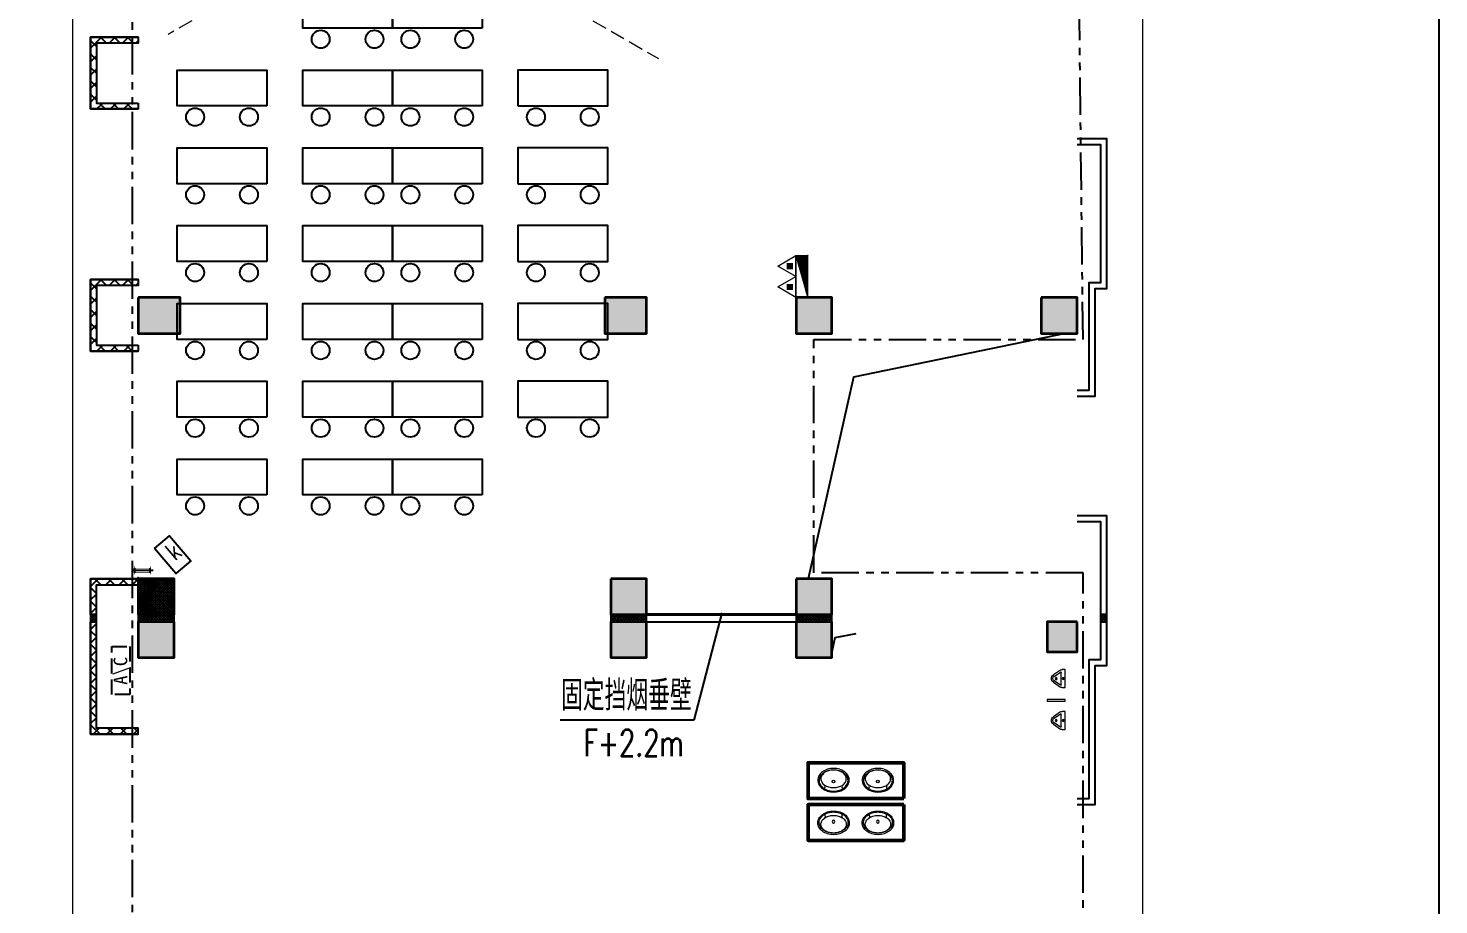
# Model space of a CAD drawing. Extents: x 196430 to 818205, y 904526 to 1974626.
# Drawn here: x 769422 to 793012, y 1851372 to 1866022 of the extents above; entities that cross this region are included whole.
import ezdxf

# ---------------------------------------------------------------- set-up
doc = ezdxf.new("R2010")
doc.units = 0
doc.header["$LTSCALE"] = 1000
doc.header["$MEASUREMENT"] = 0
for name, pattern in [('arch-1#教学楼$0$DASH', [0.35, 0.25, -0.1]), ('arch-1#教学楼$0$HIDDEN2', [4.7625, 3.175, -1.5875]), ('arch-1#教学楼$0$PHANTOM2', [1.25, 0.625, -0.125, 0.125, -0.125, 0.125, -0.125])]:
    doc.linetypes.add(name, pattern=pattern)
for name, color, linetype in [('arch', 8, 'Continuous'), ('arch-1#教学楼$0$_0', 8, 'Continuous'), ('arch-1#教学楼$0$DIM_LEAD', 8, 'Continuous'), ('arch-1#教学楼$0$fur', 8, 'Continuous'), ('arch-1#教学楼$0$GXYZ', 8, 'Continuous'), ('arch-1#教学楼$0$LVTRY', 8, 'Continuous'), ('arch-1#教学楼$0$O-洞口', 8, 'Continuous'), ('arch-1#教学楼$0$WALL_METAL', 8, 'Continuous'), ('arch-1#教学楼$0$Z-电器', 8, 'Continuous'), ('arch-1#教学楼$0$保温', 8, 'Continuous'), ('arch-1#教学楼$0$剪力墙', 8, 'Continuous'), ('arch-1#教学楼$0$图层4', 8, 'Continuous'), ('arch-1#教学楼$0$挡烟垂壁', 8, 'Continuous'), ('arch-1#教学楼$0$条件', 8, 'Continuous'), ('arch-1#教学楼$0$柱填充', 8, 'Continuous'), ('arch-1#教学楼$0$空调', 8, 'Continuous')]:
    doc.layers.add(name, color=color, linetype=linetype)
for name, color, linetype, lineweight in [('arch-1#教学楼$0$3T_GLASS', 8, 'Continuous', 0), ('arch-1#教学楼$0$AC', 8, 'arch-1#教学楼$0$HIDDEN2', 25), ('arch-1#教学楼$0$FLOR-SPCL', 8, 'Continuous', 13), ('arch-1#教学楼$0$HV-fm', 8, 'Continuous', 18), ('arch-1#教学楼$0$PUB_HATCH', 8, 'Continuous', 9), ('arch-1#教学楼$0$WALL', 8, 'Continuous', 50), ('arch-1#教学楼$0$WINDOW', 8, 'Continuous', 25), ('arch-1#教学楼$0$砼柱', 8, 'Continuous', 35)]:
    doc.layers.add(name, color=color, linetype=linetype, lineweight=lineweight)
doc.styles.add('arch-1#教学楼$0$_TCH_DIM', font='SIMPLEX', dxfattribs={"bigfont": 'GBCBIG'})
doc.styles.add('arch-1#教学楼$0$_TCH_DYN', font='')
doc.styles.add('arch-1#教学楼$0$DIM_FONT', font='SIMPLEX.shx', dxfattribs={"width": 0.6})
doc.styles.add('arch-1#教学楼$0$Standard', font='gbenor.shx', dxfattribs={"bigfont": 'gbcbig.shx'})
doc.styles.get('arch-1#教学楼$0$_TCH_DYN').set_extended_font_data('SimSun')
doc.linetypes.add('arch-1#教学楼$0$XH_LINE', pattern='A,2,-0.2,["XH",arch-1#教学楼$0$Standard,S=0.15,R=0,X=-0.15,Y=-0.08],-0.15', length=2.35)

# ---------------------------------------------------------------- blocks, each defined once
blk = doc.blocks.new('arch-1#教学楼$0$jsjjs')
at = {"layer": 'arch-1#教学楼$0$fur'}
for points in [[(6686908, 1682736), (6686508, 1682736), (6686508, 1681536), (6686908, 1681136), (6690508, 1681136)], [(6690508, 1682736), (6690508, 1682636), (6686908, 1682636), (6686908, 1682736)], [(6690508, 1682736), (6690908, 1682736), (6690908, 1681536), (6690508, 1681136), (6686908, 1681136)]]:
    blk.add_lwpolyline(points, dxfattribs=at)
for points in [[(6689908, 1681136), (6687508, 1681136), (6687508, 1681836), (6689908, 1681836)], [(6688708, 1679536), (6687208, 1679536), (6687208, 1680136), (6688708, 1680136)], [(6690208, 1679536), (6688708, 1679536), (6688708, 1680136), (6690208, 1680136)], [(6686608, 1678236), (6685108, 1678236), (6685108, 1678836), (6686608, 1678836)], [(6688708, 1678236), (6687208, 1678236), (6687208, 1678836), (6688708, 1678836)], [(6690208, 1678236), (6688708, 1678236), (6688708, 1678836), (6690208, 1678836)], [(6690808, 1678236), (6692308, 1678236), (6692308, 1678836), (6690808, 1678836)], [(6686608, 1676936), (6685108, 1676936), (6685108, 1677536), (6686608, 1677536)], [(6688708, 1676936), (6687208, 1676936), (6687208, 1677536), (6688708, 1677536)], [(6690208, 1676936), (6688708, 1676936), (6688708, 1677536), (6690208, 1677536)], [(6690808, 1676936), (6692308, 1676936), (6692308, 1677536), (6690808, 1677536)], [(6686608, 1675636), (6685108, 1675636), (6685108, 1676236), (6686608, 1676236)], [(6688708, 1675636), (6687208, 1675636), (6687208, 1676236), (6688708, 1676236)], [(6690208, 1675636), (6688708, 1675636), (6688708, 1676236), (6690208, 1676236)], [(6690808, 1675636), (6692308, 1675636), (6692308, 1676236), (6690808, 1676236)], [(6686608, 1674336), (6685108, 1674336), (6685108, 1674936), (6686608, 1674936)], [(6688708, 1674336), (6687208, 1674336), (6687208, 1674936), (6688708, 1674936)], [(6690208, 1674336), (6688708, 1674336), (6688708, 1674936), (6690208, 1674936)], [(6690808, 1674336), (6692308, 1674336), (6692308, 1674936), (6690808, 1674936)], [(6686608, 1673036), (6685108, 1673036), (6685108, 1673636), (6686608, 1673636)], [(6688708, 1673036), (6687208, 1673036), (6687208, 1673636), (6688708, 1673636)], [(6690208, 1673036), (6688708, 1673036), (6688708, 1673636), (6690208, 1673636)], [(6690808, 1673036), (6692308, 1673036), (6692308, 1673636), (6690808, 1673636)], [(6686608, 1671736), (6685108, 1671736), (6685108, 1672336), (6686608, 1672336)], [(6688708, 1671736), (6687208, 1671736), (6687208, 1672336), (6688708, 1672336)], [(6690208, 1671736), (6688708, 1671736), (6688708, 1672336), (6690208, 1672336)]]:
    blk.add_lwpolyline(points, close=True, dxfattribs=at)
for centre in [(6687508, 1679352), (6688408, 1679352), (6689008, 1679352), (6689908, 1679352), (6685408, 1678052), (6686308, 1678052), (6687508, 1678052), (6688408, 1678052), (6689008, 1678052), (6689908, 1678052), (6691108, 1678052), (6692008, 1678052), (6685408, 1676752), (6686308, 1676752), (6687508, 1676752), (6688408, 1676752), (6689008, 1676752), (6689908, 1676752), (6691108, 1676752), (6692008, 1676752), (6685408, 1675452), (6686308, 1675452), (6687508, 1675452), (6688408, 1675452), (6689008, 1675452), (6689908, 1675452), (6691108, 1675452), (6692008, 1675452), (6685408, 1674152), (6686308, 1674152), (6687508, 1674152), (6688408, 1674152), (6689008, 1674152), (6689908, 1674152), (6691108, 1674152), (6692008, 1674152), (6685408, 1672852), (6686308, 1672852), (6687508, 1672852), (6688408, 1672852), (6689008, 1672852), (6689908, 1672852), (6691108, 1672852), (6692008, 1672852), (6685408, 1671552), (6686308, 1671552), (6687508, 1671552), (6688408, 1671552), (6689008, 1671552), (6689908, 1671552)]:
    blk.add_circle(centre, 150, dxfattribs=at)
at = {"layer": 'arch-1#教学楼$0$LVTRY'}
blk.add_lwpolyline([(6686458, 1682336), (6685508, 1682336), (6685508, 1682736), (6686458, 1682736)], close=True, dxfattribs=at)
at = {"layer": 'arch-1#教学楼$0$LVTRY', "linetype": 'Continuous', "flags": 128}
for points in [[(6685808, 1682736), (6685808, 1682636)], [(6686108, 1682736), (6686108, 1682636)]]:
    blk.add_lwpolyline(points, dxfattribs=at)
at = {"layer": 'arch-1#教学楼$0$PUB_HATCH', "linetype": 'arch-1#教学楼$0$DASH'}
for p, q in [((6690508, 1682636), (6684958, 1679432)), ((6686908, 1682636), (6693158, 1679028))]:
    blk.add_line(p, q, dxfattribs=at)
blk = doc.blocks.new('arch-1#教学楼$0$JUJ3')
at = {"layer": 'arch-1#教学楼$0$FLOR-SPCL'}
blk.add_circle((2208232, 31060), 22.5, dxfattribs=at)
for centre, radius, start, end in [((2208402, 31059), 348, 162.4099, 179.7309), ((2208328, 31082), 271, 142.7543, 162.4099), ((2208399, 31059), 329, 162.8909, 179.7308), ((2208324, 31082), 251, 143.5742, 162.8909), ((2208143, 31242), 41.4, 220.0413, 318.0474), ((2208282, 31118), 213, 118.5481, 142.7543), ((2208277, 31117), 192, 119.2776, 143.5742), ((2208433, 31059), 305, 163.6904, 179.7308), ((2208355, 31082), 224, 144.966, 163.6904), ((2208306, 31116), 165, 120.5578, 144.966), ((2208252, 31172), 151, 89.7309, 118.5481), ((2208247, 31171), 131, 89.7308, 119.2776), ((2208276, 31168), 104, 89.7308, 120.5578), ((2208247, 31171), 131, 60.184, 89.7308), ((2208252, 31172), 151, 60.9136, 89.7309), ((2208276, 31168), 104, 58.9038, 89.7308), ((2208216, 31117), 192, 35.8874, 60.184), ((2208222, 31118), 213, 36.7075, 60.9136), ((2208244, 31116), 165, 34.4956, 58.9038), ((2208169, 31083), 251, 16.5707, 35.8874), ((2208195, 31082), 224, 15.7712, 34.4956), ((2208175, 31083), 271, 17.0519, 36.7075), ((2208093, 31060), 329, 359.7308, 16.5707), ((2208118, 31060), 305, 359.7308, 15.7712), ((2208102, 31060), 348, 359.7309, 17.0519), ((2208402, 31059), 348, 179.7309, 197.0519), ((2208328, 31036), 271, 197.0519, 216.7075), ((2208399, 31059), 329, 179.7308, 196.5707), ((2208324, 31037), 251, 196.5707, 215.8874), ((2208142, 30877), 41.8, 41.9646, 138.8685), ((2208433, 31059), 305, 179.7308, 195.7712), ((2208355, 31037), 224, 195.7712, 214.4956), ((2208306, 31003), 165, 214.4956, 238.9038), ((2208244, 31003), 165, 300.5578, 324.966), ((2208168, 31037), 251, 323.5742, 342.8909), ((2208195, 31038), 224, 324.966, 343.6904), ((2208175, 31037), 271, 322.7543, 342.4099), ((2208093, 31060), 329, 342.8909, 359.7308), ((2208118, 31060), 305, 343.6904, 359.7308), ((2208102, 31060), 348, 342.4099, 359.7309), ((2208281, 31001), 213, 216.7075, 240.9136), ((2208276, 31002), 192, 215.8874, 240.184), ((2208251, 30948), 151, 240.9136, 269.7309), ((2208246, 30949), 131, 240.184, 269.7308), ((2208275, 30951), 104, 238.9038, 269.7308), ((2208246, 30949), 131, 269.7308, 299.2776), ((2208251, 30948), 151, 269.7309, 298.5481), ((2208275, 30951), 104, 269.7308, 300.5578), ((2208216, 31002), 192, 299.2776, 323.5742), ((2208222, 31002), 213, 298.5481, 322.7543)]:
    blk.add_arc(centre, radius, start, end, dxfattribs=at)
blk = doc.blocks.new('arch-1#教学楼$0$$lvtry$00000219')
at = {"color": 0}
for p, q in [((-124, -91, 0), (-43, -216, 0)), ((-116, -76, 0), (116, -76, 0)), ((43, -216, 0), (124, -91, 0))]:
    blk.add_line(p, q, dxfattribs=at)
at = {"color": 0, "elevation": 0}
blk.add_lwpolyline([(69, -231, -0.57735), (-69, -231), (-162, -88, -0.145378), (-170, -61), (-170, 0), (170, 0), (170, -61, -0.145378), (162, -88)], format="xyb", close=True, dxfattribs=at)
at = {"color": 0}
for centre, radius in [((0, -177, 0), 20), ((0, -38, 0), 17.7)]:
    blk.add_circle(centre, radius, dxfattribs=at)
for centre, radius, start, end in [((-116, -86, 0), 10, 90, 213.0863), ((0, -191, 0), 50, 210, 330), ((116, -86, 0), 10, 326.9137, 90)]:
    blk.add_arc(centre, radius, start, end, dxfattribs=at)
for p in [(0, -38, 0), (0, -177, 0)]:
    blk.add_point(p, dxfattribs=at)
blk = doc.blocks.new('arch-1#教学楼$0$kk')
for p, q in [((867740, -260999), (867665, -260999)), ((867703, -261309), (867703, -260947)), ((867740, -261257), (867665, -261257))]:
    blk.add_line(p, q)
at = {"const_width": 10}
for points in [[(867635, -260999), (867665, -260999), (867665, -261257), (867635, -261257)], [(867770, -260999), (867740, -260999), (867740, -261257), (867770, -261257)]]:
    blk.add_lwpolyline(points, dxfattribs=at)
blk = doc.blocks.new('arch-1#教学楼$0$1zw2')
at = {"layer": 'arch-1#教学楼$0$柱填充'}
h = blk.add_hatch(color=251, dxfattribs=at)
h.dxf.hatch_style = 1
h.paths.add_polyline_path([(5128395, 875712), (5127595, 875712), (5127595, 874912), (5128395, 874912)])
h.paths.add_polyline_path([(5128395, 878412), (5127595, 878412), (5127595, 877612), (5128395, 877612)])
h.paths.add_polyline_path([(5134095, 878412), (5133495, 878412), (5133495, 877812), (5134095, 877812)])
h.paths.add_polyline_path([(5136995, 878412), (5136395, 878412), (5136395, 877812), (5136995, 877812)])
h.paths.add_polyline_path([(5139645, 878412), (5139645, 877812), (5140345, 877812), (5140345, 878412)])
h.paths.add_polyline_path([(5137095, 875712), (5136295, 875712), (5136295, 874912), (5137095, 874912)])
h.paths.add_polyline_path([(5140395, 875712), (5139595, 875712), (5139595, 874912), (5140395, 874912)])
h.paths.add_polyline_path([(5140395, 868012), (5139595, 868012), (5139595, 867212), (5140395, 867212)])
h.paths.add_polyline_path([(5149695, 868012), (5148895, 868012), (5148895, 867212), (5149695, 867212)])
h.paths.add_polyline_path([(5148945, 878412), (5148945, 877812), (5149645, 877812), (5149645, 878412)])
h.paths.add_polyline_path([(5149695, 875712), (5148895, 875712), (5148895, 874912), (5149695, 874912)])
h.paths.add_polyline_path([(5158245, 878412), (5158245, 877812), (5158945, 877812), (5158945, 878412)])
h.paths.add_polyline_path([(5158995, 875712), (5158195, 875712), (5158195, 874912), (5158995, 874912)])
h.paths.add_polyline_path([(5158995, 868012), (5158195, 868012), (5158195, 867212), (5158995, 867212)])
h.paths.add_polyline_path([(5167545, 878412), (5167545, 877812), (5168245, 877812), (5168245, 878412)])
h.paths.add_polyline_path([(5168295, 875712), (5167495, 875712), (5167495, 874912), (5168295, 874912)])
h.paths.add_polyline_path([(5168295, 868012), (5167495, 868012), (5167495, 867212), (5168295, 867212)])
h.paths.add_polyline_path([(5176845, 878412), (5176845, 877812), (5177545, 877812), (5177545, 878412)])
h.paths.add_polyline_path([(5177495, 875712), (5176895, 875712), (5176895, 875112), (5177495, 875112)])
h.paths.add_polyline_path([(5177295, 867812), (5176695, 867812), (5176695, 867212), (5177295, 867212)])
h.paths.add_polyline_path([(5183395, 867712), (5182895, 867712), (5182895, 867212), (5183395, 867212)])
h.paths.add_polyline_path([(5183295, 875712), (5182695, 875712), (5182695, 875112), (5183295, 875112)])
h.paths.add_polyline_path([(5183295, 878412), (5182695, 878412), (5182695, 877812), (5183295, 877812)])
h.paths.add_polyline_path([(5186895, 870212), (5186395, 870212), (5186395, 869712), (5186895, 869712)])
h.paths.add_polyline_path([(5188695, 875912), (5188095, 875912), (5188095, 875312), (5188695, 875312)])
h.paths.add_polyline_path([(5188695, 867712), (5188195, 867712), (5188195, 867212), (5188695, 867212)])
h.paths.add_polyline_path([(5192795, 876262), (5192045, 876262), (5192045, 875512), (5192795, 875512)])
h.paths.add_polyline_path([(5177695, 882912), (5177095, 882912), (5177095, 882312), (5177695, 882312)])
h.paths.add_polyline_path([(5185595, 882912), (5184995, 882912), (5184995, 882312), (5185595, 882312)])
h.paths.add_polyline_path([(5188695, 882912), (5188095, 882912), (5188095, 882312), (5188695, 882312)])
h.paths.add_polyline_path([(5192795, 882811), (5192295, 882811), (5192295, 882311), (5192795, 882311)])
h.paths.add_polyline_path([(5134095, 886492), (5133495, 886492), (5133495, 885892), (5134095, 885892)])
h.paths.add_polyline_path([(5136995, 886492), (5136395, 886492), (5136395, 885892), (5136995, 885892)])
h.paths.add_polyline_path([(5177695, 888692), (5177095, 888692), (5177095, 888092), (5177695, 888092)])
h.paths.add_polyline_path([(5185595, 888692), (5184995, 888692), (5184995, 888092), (5185595, 888092)])
h.paths.add_polyline_path([(5188695, 888692), (5188095, 888692), (5188095, 888092), (5188695, 888092)])
h.paths.add_polyline_path([(5192795, 888692), (5192295, 888692), (5192295, 888192), (5192795, 888192)])
h.paths.add_polyline_path([(5128395, 868012), (5127595, 868012), (5127595, 867212), (5128395, 867212)])
h.paths.add_polyline_path([(5137095, 868012), (5136295, 868012), (5136295, 867212), (5137095, 867212)])
h.paths.add_polyline_path([(5188695, 878412), (5188095, 878412), (5188095, 877812), (5188695, 877812)])
h.paths.add_polyline_path([(5136395, 886612), (5136995, 886612), (5136995, 887212), (5136395, 887212)])
h.paths.add_polyline_path([(5182995, 915332), (5182395, 915332), (5182395, 914732), (5182995, 914732)])
h.paths.add_polyline_path([(5189495, 915332), (5188895, 915332), (5188895, 914732), (5189495, 914732)])
h.paths.add_polyline_path([(5189495, 919812), (5188795, 919812), (5188795, 919012), (5189495, 919012)])
h.paths.add_polyline_path([(5185595, 919712), (5184995, 919712), (5184995, 919012), (5185595, 919012)])
h.paths.add_polyline_path([(5174245, 919812), (5173545, 919812), (5173545, 919012), (5174245, 919012)])
h.paths.add_polyline_path([(5177545, 919812), (5176845, 919812), (5176845, 919012), (5177545, 919012)])
h.paths.add_polyline_path([(5176845, 930012), (5176845, 929412), (5177545, 929412), (5177545, 930012)])
h.paths.add_polyline_path([(5177495, 927512), (5176895, 927512), (5176895, 926812), (5177495, 926812)])
h.paths.add_polyline_path([(5173545, 930012), (5173545, 929412), (5174245, 929412), (5174245, 930012)])
h.paths.add_polyline_path([(5174245, 927512), (5173545, 927512), (5173545, 926712), (5174245, 926712)])
h.paths.add_polyline_path([(5164245, 930012), (5164245, 929412), (5164945, 929412), (5164945, 930012)])
h.paths.add_polyline_path([(5164945, 927512), (5164245, 927512), (5164245, 926712), (5164945, 926712)])
h.paths.add_polyline_path([(5164945, 919812), (5164245, 919812), (5164245, 919012), (5164945, 919012)])
h.paths.add_polyline_path([(5182845, 955712), (5182345, 955712), (5182345, 955212), (5182845, 955212)])
h.paths.add_polyline_path([(5192795, 955712), (5192295, 955712), (5192295, 955212), (5192795, 955212)])
h.paths.add_polyline_path([(5185595, 958812), (5184995, 958812), (5184995, 958212), (5185595, 958212)])
h.paths.add_polyline_path([(5188695, 958812), (5188095, 958812), (5188095, 958212), (5188695, 958212)])
h.paths.add_polyline_path([(5192795, 958812), (5192195, 958812), (5192195, 958212), (5192795, 958212)])
h.paths.add_polyline_path([(5177695, 958812), (5177095, 958812), (5177095, 958212), (5177695, 958212)])
h.paths.add_polyline_path([(5177695, 965012), (5177095, 965012), (5177095, 964412), (5177695, 964412)])
h.paths.add_polyline_path([(5185595, 965012), (5184995, 965012), (5184995, 964412), (5185595, 964412)])
h.paths.add_polyline_path([(5188695, 965212), (5188095, 965212), (5188095, 964612), (5188695, 964612)])
h.paths.add_polyline_path([(5192795, 965212), (5192195, 965212), (5192195, 964612), (5192795, 964612)])
h.paths.add_polyline_path([(5177695, 971012), (5177095, 971012), (5177095, 970412), (5177695, 970412)])
h.paths.add_polyline_path([(5185595, 971212), (5184995, 971212), (5184995, 970612), (5185595, 970612)])
h.paths.add_polyline_path([(5192795, 971212), (5192195, 971212), (5192195, 970612), (5192795, 970612)])
h.paths.add_polyline_path([(5177595, 977012), (5176795, 977012), (5176795, 976212), (5177595, 976212)])
h.paths.add_polyline_path([(5177595, 984912), (5176795, 984912), (5176795, 984112), (5177595, 984112)])
h.paths.add_polyline_path([(5181445, 984912), (5180745, 984912), (5180745, 984112), (5181445, 984112)])
h.paths.add_polyline_path([(5180795, 987412), (5180795, 986812), (5181395, 986812), (5181395, 987412)])
h.paths.add_polyline_path([(5176845, 987412), (5176845, 986812), (5177545, 986812), (5177545, 987412)])
h.paths.add_polyline_path([(5190995, 984912), (5190295, 984912), (5190295, 984112), (5190995, 984112)])
h.paths.add_polyline_path([(5190995, 987412), (5190295, 987412), (5190295, 986612), (5190995, 986612)])
h.paths.add_polyline_path([(5190995, 976812), (5190395, 976812), (5190395, 976212), (5190995, 976212)])
h.paths.add_polyline_path([(5192795, 976812), (5192195, 976812), (5192195, 976212), (5192795, 976212)])
h.paths.add_polyline_path([(5185595, 976812), (5184995, 976812), (5184995, 976212), (5185595, 976212)])
h.paths.add_polyline_path([(5181445, 977012), (5180745, 977012), (5180745, 976212), (5181445, 976212)])
h.paths.add_polyline_path([(5167545, 987412), (5167545, 986812), (5168245, 986812), (5168245, 987412)])
h.paths.add_polyline_path([(5168295, 984912), (5167495, 984912), (5167495, 984112), (5168295, 984112)])
h.paths.add_polyline_path([(5168295, 977012), (5167495, 977012), (5167495, 976212), (5168295, 976212)])
h.paths.add_polyline_path([(5158245, 987412), (5158245, 986812), (5158945, 986812), (5158945, 987412)])
h.paths.add_polyline_path([(5158995, 984912), (5158195, 984912), (5158195, 984112), (5158995, 984112)])
h.paths.add_polyline_path([(5158995, 977012), (5158195, 977012), (5158195, 976212), (5158995, 976212)])
h.paths.add_polyline_path([(5148945, 987412), (5148945, 986812), (5149645, 986812), (5149645, 987412)])
h.paths.add_polyline_path([(5149695, 984912), (5148895, 984912), (5148895, 984112), (5149695, 984112)])
h.paths.add_polyline_path([(5149695, 977012), (5148895, 977012), (5148895, 976212), (5149695, 976212)])
h.paths.add_polyline_path([(5139645, 987412), (5139645, 986812), (5140345, 986812), (5140345, 987412)])
h.paths.add_polyline_path([(5140395, 984912), (5139595, 984912), (5139595, 984112), (5140395, 984112)])
h.paths.add_polyline_path([(5140395, 977012), (5139595, 977012), (5139595, 976212), (5140395, 976212)])
h.paths.add_polyline_path([(5136995, 987412), (5136395, 987412), (5136395, 986812), (5136995, 986812)])
h.paths.add_polyline_path([(5137095, 984912), (5136295, 984912), (5136295, 984112), (5137095, 984112)])
h.paths.add_polyline_path([(5137095, 977012), (5136295, 977012), (5136295, 976212), (5137095, 976212)])
h.paths.add_polyline_path([(5128395, 984912), (5127595, 984912), (5127595, 984112), (5128395, 984112)])
h.paths.add_polyline_path([(5128395, 987412), (5127595, 987412), (5127595, 986612), (5128395, 986612)])
h.paths.add_polyline_path([(5188695, 971212), (5188095, 971212), (5188095, 970612), (5188695, 970612)])
h.paths.add_polyline_path([(5128395, 977012), (5127595, 977012), (5127595, 976212), (5128395, 976212)])
h.paths.add_polyline_path([(5177095, 889412), (5177095, 888812), (5177695, 888812), (5177695, 889412)])
h.paths.add_polyline_path([(5184995, 889412), (5184995, 888812), (5185595, 888812), (5185595, 889412)])
h.paths.add_polyline_path([(5188095, 889412), (5188095, 888812), (5188695, 888812), (5188695, 889412)])
h.paths.add_polyline_path([(5177095, 894112), (5177095, 893512), (5177795, 893512), (5177795, 894112)])
h.paths.add_polyline_path([(5184895, 894112), (5184895, 893512), (5185595, 893512), (5185595, 894112)])
h.paths.add_polyline_path([(5188095, 894112), (5188095, 893512), (5188695, 893512), (5188695, 894112)])
h.paths.add_polyline_path([(5192195, 894112), (5192195, 893512), (5192795, 893512), (5192795, 894112)])
h.paths.add_polyline_path([(5177095, 902212), (5177095, 901612), (5177795, 901612), (5177795, 902212)])
h.paths.add_polyline_path([(5184895, 902212), (5184895, 901612), (5185595, 901612), (5185595, 902212)])
h.paths.add_polyline_path([(5188695, 902211), (5188095, 902211), (5188095, 901611), (5188695, 901611)])
h.paths.add_polyline_path([(5192795, 902211), (5192195, 902211), (5192195, 901611), (5192795, 901611)])
h.paths.add_polyline_path([(5177095, 906712), (5177095, 906112), (5177795, 906112), (5177795, 906712)])
h.paths.add_polyline_path([(5184895, 906712), (5184895, 906112), (5185595, 906112), (5185595, 906712)])
h.paths.add_polyline_path([(5188695, 906712), (5188095, 906712), (5188095, 906112), (5188695, 906112)])
h.paths.add_polyline_path([(5192795, 906712), (5192195, 906712), (5192195, 906112), (5192795, 906112)])
h.paths.add_polyline_path([(5177095, 914612), (5177095, 914012), (5177795, 914012), (5177795, 914612)])
h.paths.add_polyline_path([(5184895, 914612), (5184895, 914012), (5185595, 914012), (5185595, 914612)])
h.paths.add_polyline_path([(5188095, 914612), (5188095, 914012), (5188695, 914012), (5188695, 914612)])
h.paths.add_polyline_path([(5192195, 914612), (5192195, 914012), (5192795, 914012), (5192795, 914612)])
h.paths.add_polyline_path([(5185595, 927512), (5184995, 927512), (5184995, 926812), (5185595, 926812)])
h.paths.add_polyline_path([(5189495, 927512), (5188795, 927512), (5188795, 926712), (5189495, 926712)])
h.paths.add_polyline_path([(5184945, 930012), (5184945, 929412), (5185645, 929412), (5185645, 930012)])
h.paths.add_polyline_path([(5189495, 930012), (5188895, 930012), (5188895, 929412), (5189495, 929412)])
h.paths.add_polyline_path([(5154945, 930012), (5154945, 929412), (5155645, 929412), (5155645, 930012)])
h.paths.add_polyline_path([(5155645, 927512), (5154945, 927512), (5154945, 926712), (5155645, 926712)])
h.paths.add_polyline_path([(5155645, 919812), (5154945, 919812), (5154945, 919012), (5155645, 919012)])
h.paths.add_polyline_path([(5145645, 930012), (5145645, 929412), (5146345, 929412), (5146345, 930012)])
h.paths.add_polyline_path([(5146345, 927512), (5145645, 927512), (5145645, 926712), (5146345, 926712)])
h.paths.add_polyline_path([(5146345, 919812), (5145645, 919812), (5145645, 919012), (5146345, 919012)])
h.paths.add_polyline_path([(5136345, 930012), (5136345, 929412), (5137045, 929412), (5137045, 930012)])
h.paths.add_polyline_path([(5137045, 927512), (5136345, 927512), (5136345, 926712), (5137045, 926712)])
h.paths.add_polyline_path([(5137045, 919812), (5136345, 919812), (5136345, 919012), (5137045, 919012)])
h.paths.add_polyline_path([(5133995, 919512), (5133495, 919512), (5133495, 919012), (5133995, 919012)])
h.paths.add_polyline_path([(5131295, 927512), (5130695, 927512), (5130695, 926912), (5131295, 926912)])
h.paths.add_polyline_path([(5131295, 919612), (5130695, 919612), (5130695, 919012), (5131295, 919012)])
h.paths.add_polyline_path([(5128295, 927512), (5127595, 927512), (5127595, 926712), (5128295, 926712)])
h.paths.add_polyline_path([(5127595, 930012), (5127595, 929412), (5128295, 929412), (5128295, 930012)])
h.paths.add_polyline_path([(5128395, 919812), (5127595, 919812), (5127595, 919012), (5128395, 919012)])
h.paths.add_polyline_path([(5134095, 911732), (5133495, 911732), (5133495, 911132), (5134095, 911132)])
h.paths.add_polyline_path([(5136995, 911732), (5136395, 911732), (5136395, 911132), (5136995, 911132)])
h.paths.add_polyline_path([(5134095, 911012), (5133495, 911012), (5133495, 910412), (5134095, 910412)])
h.paths.add_polyline_path([(5139695, 910412), (5140295, 910412), (5140295, 911012), (5139695, 911012)])
h.paths.add_polyline_path([(5139695, 902412), (5140295, 902412), (5140295, 903012), (5139695, 903012)])
h.paths.add_polyline_path([(5134095, 903012), (5133495, 903012), (5133495, 902412), (5134095, 902412)])
h.paths.add_polyline_path([(5139695, 894412), (5140295, 894412), (5140295, 895012), (5139695, 895012)])
h.paths.add_polyline_path([(5134095, 895012), (5133495, 895012), (5133495, 894412), (5134095, 894412)])
h.paths.add_polyline_path([(5134095, 887212), (5133495, 887212), (5133495, 886612), (5134095, 886612)])
h.paths.add_polyline_path([(5139695, 886612), (5140295, 886612), (5140295, 887212), (5139695, 887212)])
h.paths.add_polyline_path([(5136395, 902412), (5136995, 902412), (5136995, 903012), (5136395, 903012)])
h.paths.add_polyline_path([(5136395, 894412), (5136995, 894412), (5136995, 895012), (5136395, 895012)])
h.paths.add_polyline_path([(5136395, 910412), (5136995, 910412), (5136995, 911012), (5136395, 911012)])
h.paths.add_polyline_path([(5184995, 930732), (5184995, 930132), (5185595, 930132), (5185595, 930732)])
h.paths.add_polyline_path([(5182945, 938712), (5182345, 938712), (5182345, 938112), (5182945, 938112)])
h.paths.add_polyline_path([(5185595, 938712), (5184995, 938712), (5184995, 938112), (5185595, 938112)])
h.paths.add_polyline_path([(5188495, 938712), (5187895, 938712), (5187895, 938112), (5188495, 938112)])
h.paths.add_polyline_path([(5182945, 947112), (5182345, 947112), (5182345, 946512), (5182945, 946512)])
h.paths.add_polyline_path([(5185595, 947112), (5184995, 947112), (5184995, 946512), (5185595, 946512)])
h.paths.add_polyline_path([(5188495, 947112), (5187895, 947112), (5187895, 946512), (5188495, 946512)])
h.paths.add_polyline_path([(5185595, 955092), (5184995, 955092), (5184995, 954492), (5185595, 954492)])
h.paths.add_polyline_path([(5187895, 930732), (5187895, 930132), (5188495, 930132), (5188495, 930732)])
h.paths.add_polyline_path([(5188495, 955092), (5187895, 955092), (5187895, 954492), (5188495, 954492)])
h.paths.add_polyline_path([(5183395, 870462), (5182645, 870462), (5182645, 869712), (5183395, 869712)])
at = {"layer": 'arch-1#教学楼$0$砼柱', "lineweight": 35}
for points in [[(5177095, 894112), (5177095, 893512), (5177795, 893512), (5177795, 894112)], [(5184895, 894112), (5184895, 893512), (5185595, 893512), (5185595, 894112)], [(5188095, 894112), (5188095, 893512), (5188695, 893512), (5188695, 894112)], [(5192195, 894112), (5192195, 893512), (5192795, 893512), (5192795, 894112)], [(5177095, 889412), (5177095, 888812), (5177695, 888812), (5177695, 889412)], [(5184995, 889412), (5184995, 888812), (5185595, 888812), (5185595, 889412)], [(5188095, 889412), (5188095, 888812), (5188695, 888812), (5188695, 889412)], [(5177695, 888692), (5177095, 888692), (5177095, 888092), (5177695, 888092)], [(5185595, 888692), (5184995, 888692), (5184995, 888092), (5185595, 888092)], [(5188695, 888692), (5188095, 888692), (5188095, 888092), (5188695, 888092)], [(5192795, 888692), (5192295, 888692), (5192295, 888192), (5192795, 888192)]]:
    blk.add_lwpolyline(points, close=True, dxfattribs=at)
blk = doc.blocks.new('arch-1#教学楼$0$wetwertyr')
at = {"layer": 'arch-1#教学楼$0$AC', "linetype": 'arch-1#教学楼$0$DASH'}
blk.add_lwpolyline([(7654325, 2471000), (7655125, 2471000), (7655125, 2470700), (7654325, 2470700)], close=True, dxfattribs=at)
at = {"layer": 'arch-1#教学楼$0$AC', "style": 'arch-1#教学楼$0$_TCH_DYN'}
blk.add_text('A\\C', height=227.8, dxfattribs=at).set_placement((7654485, 2470743))
blk = doc.blocks.new('arch-1#教学楼$0$A$C41442FB6')
at = {"layer": 'arch-1#教学楼$0$Z-电器'}
blk.add_lwpolyline([(0, 550), (330, 550), (330, 0), (0, 0)], close=True, dxfattribs=at)
at = {"layer": 'arch-1#教学楼$0$Z-电器', "linetype": 'Continuous', "style": 'arch-1#教学楼$0$DIM_FONT', "width": 0.8}
blk.add_text('k', height=300, rotation=359.9455, dxfattribs=at).set_placement((123, 165))
blk = doc.blocks.new('arch-1#教学楼$0$dy1')
at = {"layer": 'arch-1#教学楼$0$DIM_LEAD'}
for p, q in [((4629301, 995424), (4628832, 993632)), ((4628832, 993632), (4626597, 993632))]:
    blk.add_line(p, q, dxfattribs=at)
at = {"layer": 'arch-1#教学楼$0$DIM_LEAD', "color": 7, "style": 'arch-1#教学楼$0$_TCH_DIM'}
blk.add_text('固定挡烟垂壁', height=506.4, dxfattribs=at).set_placement((4626610, 993789))
at = {"layer": 'arch-1#教学楼$0$DIM_LEAD', "color": 7, "style": 'arch-1#教学楼$0$_TCH_DIM', "width": 0.705882}
blk.add_text('F+2.2m', height=446.2, dxfattribs=at).set_placement((4626987, 993028))
blk = doc.blocks.new('arch-1#教学楼$0$WEQWESDA')
at = {"layer": 'arch-1#教学楼$0$HV-fm'}
h = blk.add_hatch(dxfattribs=at)
h.set_pattern_fill('ANSI31', angle=270, style=0)
h.set_pattern_definition([(315, (-693696.34586, 2541731.43045), (0.088388347648, 0.088388347648), [])])
edge = h.paths.add_edge_path()
edge.add_line((477846, 567113), (477846, 566912))
edge.add_line((477846, 566912), (478546, 566913))
edge.add_line((478546, 566913), (477846, 567113))
at = {"layer": 'arch-1#教学楼$0$HV-fm', "color": 7}
for p, q in [((477846, 567113), (477846, 566913)), ((477846, 567113), (478546, 566913)), ((478546, 567113), (477847, 567113)), ((478546, 567113), (478546, 566913))]:
    blk.add_line(p, q, dxfattribs=at)
at = {"layer": 'arch-1#教学楼$0$HV-fm', "color": 7, "linetype": 'arch-1#教学楼$0$XH_LINE', "ltscale": 1.5}
blk.add_lwpolyline([(478546, 566913), (477846, 566913)], dxfattribs=at)
blk = doc.blocks.new('arch-1#教学楼$0$37')
at = {"linetype": 'Continuous'}
for p, q in [((350, 606), (0, 0)), ((700, 0), (350, 606)), ((0, 0), (700, 0))]:
    blk.add_line(p, q, dxfattribs=at)
at = {"linetype": 'Continuous', "const_width": 210}
blk.add_lwpolyline([(455, 202), (245, 202)], dxfattribs=at)
blk = doc.blocks.new('arch-1#教学楼$0$WERWERSGFDFGFG')
at = {"layer": 'arch-1#教学楼$0$HV-fm', "color": 7, "linetype": 'arch-1#教学楼$0$XH_LINE', "ltscale": 1.5, "xscale": 0.5, "yscale": 0.5, "zscale": 0.5}
for p in [(477846, 567426), (478196, 567426)]:
    blk.add_blockref('arch-1#教学楼$0$37', p, dxfattribs=at)
blk = doc.blocks.new('arch-1#教学楼$0$xfs1')
at = {"layer": 'arch-1#教学楼$0$WINDOW', "xscale": -1, "rotation": 90}
for name, p in [('arch-1#教学楼$0$WERWERSGFDFGFG', (5080661, 1295907)), ('arch-1#教学楼$0$WEQWESDA', (5080348, 1295908))]:
    blk.add_blockref(name, p, dxfattribs=at)
blk = doc.blocks.new('arch-1#教学楼')
at = {"layer": 'arch-1#教学楼$0$图层4'}
h = blk.add_hatch(dxfattribs=at)
h.set_pattern_fill('ANSI37', color=256, scale=20)
h.set_pattern_definition([(45, (-1392725.5, -828922.305), (-22.4506403, 22.4506403), []), (135, (-1392725.5, -828922.305), (-22.4506403, -22.4506403), [])])
h.paths.add_polyline_path([(5324575, 895014), (5324575, 895634), (5324575, 895614), (5325175, 895614), (5325175, 895014)])
h = blk.add_hatch(dxfattribs=at)
h.set_pattern_fill('ANSI37', color=256, scale=20)
h.set_pattern_definition([(45, (-1394025.5, -828922.305), (-22.4506403, 22.4506403), []), (135, (-1394025.5, -828922.305), (-22.4506403, -22.4506403), [])])
h.paths.add_polyline_path([(5323775, 895014), (5323775, 894914), (5323775, 894894), (5323875, 894894), (5323875, 895014)])
h = blk.add_hatch(dxfattribs=at)
h.set_pattern_fill('ANSI37', color=256, scale=20)
h.set_pattern_definition([(45, (-1392725.5, -828922.305), (-22.4506403, 22.4506403), []), (135, (-1392725.5, -828922.305), (-22.4506403, -22.4506403), [])])
h.paths.add_polyline_path([(5324575, 895014), (5324575, 894914), (5324575, 894894), (5325175, 894894), (5325175, 895014)])
h = blk.add_hatch(dxfattribs=at)
h.set_pattern_fill('ANSI37', color=256, scale=20)
h.set_pattern_definition([(45, (-1381925.5, -828922.305), (-22.4506403, 22.4506403), []), (135, (-1381925.5, -828922.305), (-22.4506403, -22.4506403), [])])
h.paths.add_polyline_path([(5332475, 895014), (5332475, 894914), (5332475, 894894), (5333075, 894894), (5333075, 895014)])
h = blk.add_hatch(dxfattribs=at)
h.set_pattern_fill('ANSI37', color=256, scale=20)
h.set_pattern_definition([(45, (-1381725.5, -828922.305), (-22.4506403, 22.4506403), []), (135, (-1381725.5, -828922.305), (-22.4506403, -22.4506403), [])])
h.paths.add_polyline_path([(5335575, 895014), (5335575, 894914), (5335575, 894894), (5336175, 894894), (5336175, 895014)])
h = blk.add_hatch(dxfattribs=at)
h.set_pattern_fill('ANSI37', color=256, scale=20)
h.set_pattern_definition([(45, (-1377125.5, -828922.305), (-22.4506403, 22.4506403), []), (135, (-1377125.5, -828922.305), (-22.4506403, -22.4506403), [])])
h.paths.add_polyline_path([(5340675, 895014), (5340675, 894914), (5340675, 894894), (5340775, 894894), (5340775, 895014)])
at = {"layer": 'arch-1#教学楼$0$条件'}
h = blk.add_hatch(dxfattribs=at)
h.set_pattern_fill('ANSI37', color=256, scale=100, angle=90)
h.set_pattern_definition([(135, (6908645.86, -5798111.47), (-112.2532015, -112.2532015), []), (225, (6908645.86, -5798111.47), (112.2532015, -112.2532015), [])])
h.paths.add_polyline_path([(5324575, 903564), (5324575, 903464), (5323775, 903464), (5323775, 904664), (5324575, 904664), (5324575, 904564), (5323875, 904564), (5323875, 903564)])
h = blk.add_hatch(dxfattribs=at)
h.set_pattern_fill('ANSI37', color=256, scale=100, angle=90)
h.set_pattern_definition([(135, (6908645.86, -5802161.47), (-112.2532015, -112.2532015), []), (225, (6908645.86, -5802161.47), (112.2532015, -112.2532015), [])])
h.paths.add_polyline_path([(5324575, 899514), (5324575, 899414), (5323775, 899414), (5323775, 900614), (5324575, 900614), (5324575, 900514), (5323875, 900514), (5323875, 899514)])
h = blk.add_hatch(dxfattribs=at)
h.set_pattern_fill('ANSI37', color=256, scale=100, angle=90)
h.set_pattern_definition([(135, (-1382225.5, -762522.3), (-112.2532015, -112.2532015), []), (225, (-1382225.5, -762522.3), (112.2532015, -112.2532015), [])])
h.paths.add_polyline_path([(5324575, 895514), (5324575, 895614), (5323775, 895614), (5323775, 895014), (5323875, 895014), (5323875, 895114), (5323875, 895514)])
h = blk.add_hatch(dxfattribs=at)
h.set_pattern_fill('ANSI37', color=256, scale=100, angle=90)
h.set_pattern_definition([(135, (-1382225.5, -763242.3), (-112.2532015, -112.2532015), []), (225, (-1382225.5, -763242.3), (112.2532015, -112.2532015), [])])
h.paths.add_polyline_path([(5323875, 894794), (5323875, 894894), (5323775, 894894), (5323775, 893014), (5324575, 893014), (5324575, 893114), (5323875, 893114), (5323875, 894794)])
for points in [[(5324575, 904664), (5323775, 904664), (5323775, 903464), (5324575, 903464)], [(5324575, 900614), (5323775, 900614), (5323775, 899414), (5324575, 899414)], [(5340075, 899714), (5336534, 898983), (5335775, 895614)], [(5323875, 895014), (5323775, 895014), (5323775, 895614), (5324575, 895614)], [(5324575, 895014), (5324575, 895634), (5324575, 895614), (5325175, 895614), (5325175, 895014), (5324575, 895014)], [(5323775, 895014), (5323775, 894914), (5323775, 894894), (5323875, 894894), (5323875, 895014), (5323775, 895014)], [(5324575, 893014), (5323775, 893014), (5323775, 894894), (5323875, 894894)], [(5324575, 895014), (5324575, 894914), (5324575, 894894), (5325175, 894894), (5325175, 895014), (5324575, 895014)], [(5332475, 895014), (5332475, 894914), (5332475, 894894), (5333075, 894894), (5333075, 895014), (5332475, 895014)], [(5335575, 895014), (5335575, 894914), (5335575, 894894), (5336175, 894894), (5336175, 895014), (5335575, 895014)], [(5340675, 895014), (5340675, 894914), (5340675, 894894), (5340775, 894894), (5340775, 895014), (5340675, 895014)], [(5336574, 894694), (5336224, 894628), (5336175, 894394)]]:
    blk.add_lwpolyline(points)
at = {"layer": 'arch-1#教学楼$0$3T_GLASS'}
for points in [[(5336875, 874814), (5337275, 874814), (5337275, 880614), (5341375, 880614), (5341375, 896714), (5341375, 896714), (5341375, 898614), (5341375, 898614), (5341375, 909314), (5341375, 909314), (5341375, 911214), (5341375, 911214), (5341375, 926714), (5338075, 926714), (5338075, 937314), (5335875, 937314)], [(5284275, 924114), (5328775, 924114), (5328775, 921914), (5323475, 921914), (5323475, 885714), (5284475, 885714)]]:
    blk.add_lwpolyline(points, dxfattribs=at)
at = {"layer": 'arch-1#教学楼$0$_0'}
for points in [[(5323875, 894894), (5323775, 894894)], [(5333075, 894894), (5335575, 894894)], [(5340775, 894894), (5340675, 894894)]]:
    blk.add_lwpolyline(points, dxfattribs=at)
at = {"layer": 'arch-1#教学楼$0$FLOR-SPCL'}
blk.add_lwpolyline([(5339775, 893569), (5340075, 893569), (5340075, 893594), (5339775, 893594)], close=True, dxfattribs=at)
at = {"layer": 'arch-1#教学楼$0$GXYZ', "linetype": 'Continuous'}
blk.add_line((5346324, 935970), (5346324, 876773), dxfattribs=at)
at = {"layer": 'arch-1#教学楼$0$WALL'}
for points in [[(5337375, 891939), (5337375, 892539), (5335775, 892539), (5335775, 891939)], [(5337375, 891839), (5337375, 891239), (5335775, 891239), (5335775, 891839)]]:
    blk.add_lwpolyline(points, close=True, dxfattribs=at)
at = {"layer": 'arch-1#教学楼$0$WALL_METAL'}
for points in [[(5324575, 903564), (5324575, 903464), (5323775, 903464), (5323775, 904664), (5324575, 904664), (5324575, 904564), (5323875, 904564), (5323875, 903564), (5324575, 903564)], [(5340275, 898664), (5340575, 898664), (5340575, 900464), (5340775, 900464), (5340775, 902964), (5340275, 902964)], [(5340275, 898764), (5340475, 898764), (5340475, 900564), (5340675, 900564), (5340675, 902864), (5340275, 902864)], [(5324575, 899514), (5324575, 899414), (5323775, 899414), (5323775, 900614), (5324575, 900614), (5324575, 900514), (5323875, 900514), (5323875, 899514), (5324575, 899514)], [(5340275, 891839), (5340575, 891839), (5340575, 894164), (5340775, 894164), (5340775, 896664), (5340275, 896664)], [(5340275, 891939), (5340475, 891939), (5340475, 894264), (5340675, 894264), (5340675, 896564), (5340275, 896564)], [(5324575, 895514), (5324575, 895614), (5323775, 895614), (5323775, 895014), (5323875, 895014), (5323875, 895114), (5323875, 895114), (5323875, 895514), (5324575, 895514)], [(5323875, 894794), (5323875, 894894), (5323775, 894894), (5323775, 893014), (5324575, 893014), (5324575, 893114), (5323875, 893114), (5323875, 894794), (5323875, 894794)]]:
    blk.add_lwpolyline(points, dxfattribs=at)
at = {"layer": 'arch-1#教学楼$0$保温', "linetype": 'arch-1#教学楼$0$PHANTOM2'}
blk.add_lwpolyline([(5274975, 936314), (5274975, 925114), (5329775, 925114), (5329775, 920914), (5324475, 920914), (5324475, 884714), (5274975, 884714), (5274975, 873314), (5324875, 873314), (5324875, 875814), (5336275, 875814), (5336275, 881614), (5340375, 881614), (5340375, 895714), (5335875, 895714), (5335875, 899614), (5340375, 899614), (5340275, 908514), (5335875, 908514), (5335875, 912214), (5340375, 912214), (5340375, 925714), (5337075, 925714), (5337075, 936314)], close=True, dxfattribs=at)
at = {"layer": 'arch-1#教学楼$0$挡烟垂壁', "linetype": 'arch-1#教学楼$0$DASH', "const_width": 50}
blk.add_lwpolyline([(5335575, 895014), (5333075, 895014)], dxfattribs=at)
for name, p in [('arch-1#教学楼$0$1zw2', (147480, 6202)), ('arch-1#教学楼$0$jsjjs', (-1359883, -774722))]:
    blk.add_blockref(name, p)
at = {"layer": 'arch-1#教学楼$0$_0'}
for name, p in [('arch-1#教学楼$0$dy1', (705034, -100381)), ('arch-1#教学楼$0$xfs1', (822339, 82953))]:
    blk.add_blockref(name, p, dxfattribs=at)
at = {"layer": 'arch-1#教学楼$0$AC', "rotation": 90}
blk.add_blockref('arch-1#教学楼$0$wetwertyr', (7795133, -6760644), dxfattribs=at)
at = {"layer": 'arch-1#教学楼$0$FLOR-SPCL', "xscale": -0.8823529481887817, "yscale": 0.8487084954977037, "rotation": 270.000153138058}
for p in [(5340075, 893944, 0), (5340075, 893244, 0)]:
    blk.add_blockref('arch-1#教学楼$0$$lvtry$00000219', p, dxfattribs=at)
at = {"layer": 'arch-1#教学楼$0$O-洞口', "lineweight": -3, "xscale": -1, "rotation": 90.00008684812303}
blk.add_blockref('arch-1#教学楼$0$kk', (5063516, 1763454), dxfattribs=at)
at = {"layer": 'arch-1#教学楼$0$剪力墙', "color": 6, "rotation": 89.99993964361012}
for p in [(5367260, -1316006), (5368002, -1316006)]:
    blk.add_blockref('arch-1#教学楼$0$JUJ3', p, dxfattribs=at)
at = {"layer": 'arch-1#教学楼$0$剪力墙', "color": 6, "xscale": -1, "rotation": 90.00006035638988}
for p in [(5367260, 3099785), (5368002, 3099785)]:
    blk.add_blockref('arch-1#教学楼$0$JUJ3', p, dxfattribs=at)
at = {"layer": 'arch-1#教学楼$0$空调', "rotation": 40.35809396929265}
blk.add_blockref('arch-1#教学楼$0$A$C41442FB6', (5325202, 895699), dxfattribs=at)

msp = doc.modelspace()

# ---------------------------------------------------------------- block references
at = {"layer": 'arch'}
msp.add_blockref('arch-1#教学楼', (-4553312, 961208), dxfattribs=at)

doc.saveas('drawing.dxf')
